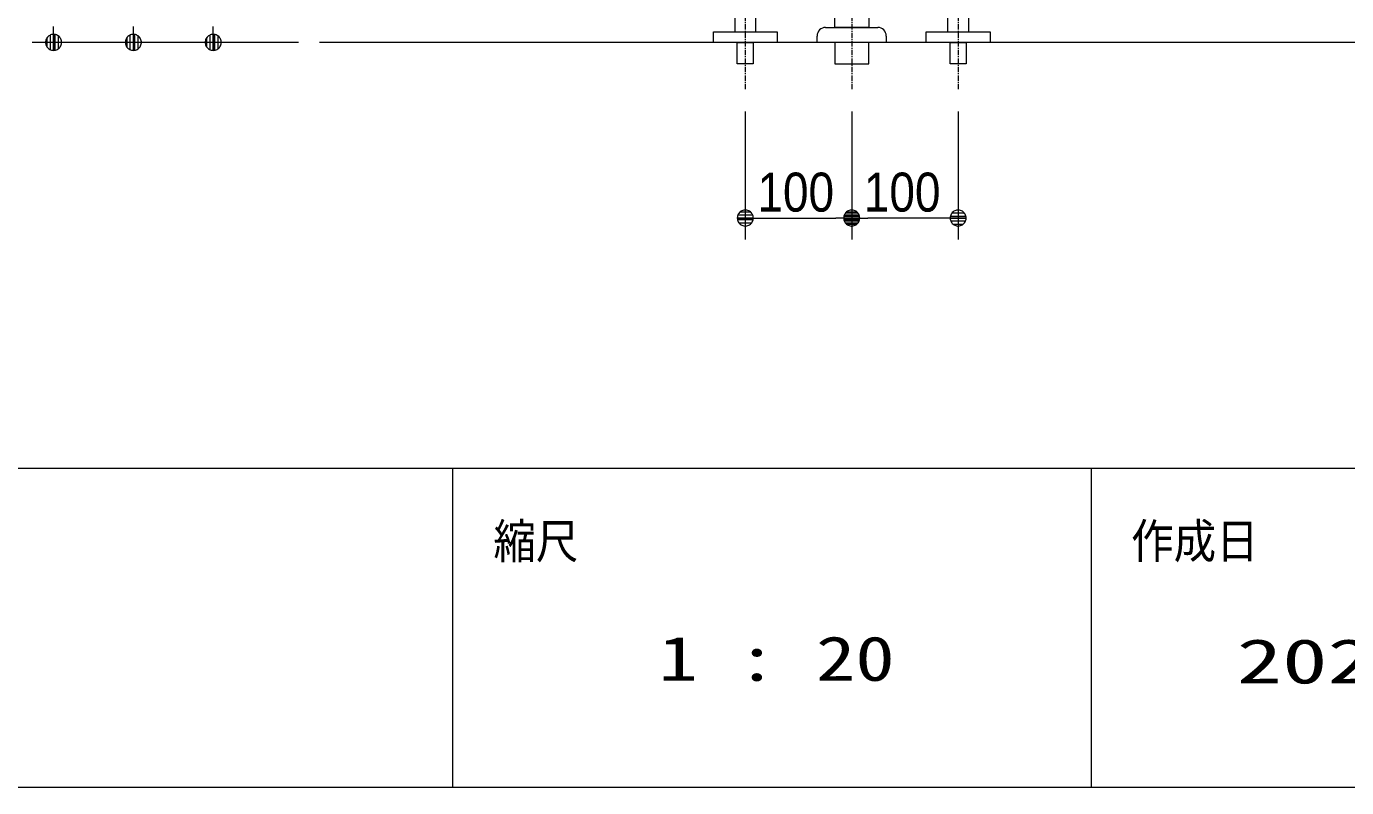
# Model space of a CAD drawing. Units: millimetres, scale not verified. Extents: x -6062 to 6062, y -3045 to 3045.
# Drawn here: x -288 to 953, y -2770 to -2055 of the extents above; entities that cross this region are included whole.
import ezdxf
from ezdxf.enums import TextEntityAlignment as Align

# ---------------------------------------------------------------- set-up
doc = ezdxf.new("R2010")
doc.units = ezdxf.units.MM
doc.header["$LTSCALE"] = 20
doc.linetypes.add('CHAIN1', pattern=[8, 5, -1, 1, -1])
doc.linetypes.add('DASHED1', pattern=[1.8, 1.2, -0.6])
for name, color, linetype, lineweight in [('0-0_1図面枠', 7, 'Continuous', 9), ('0-1_5ボウル・キャビネット', 7, 'DASHED1', 9), ('0-2_2寸法-1', 7, 'Continuous', 9), ('0-3_0', 7, 'Continuous', 9), ('0-5_4給排水', 7, 'Continuous', 9)]:
    doc.layers.add(name, color=color, linetype=linetype, lineweight=lineweight)
doc.styles.add('ＭＳ ゴシック', font='')
doc.styles.add('ＭＳ Ｐゴシック', font='')
doc.styles.get('ＭＳ ゴシック').set_extended_font_data('MS Gothic')
doc.styles.get('ＭＳ Ｐゴシック').set_extended_font_data('MS PGothic')

# ---------------------------------------------------------------- blocks, each defined once
blk = doc.blocks.new('グループ-2')
at = {"layer": '0-0_1図面枠'}
for p, q in [((-80000, -49400), (80000, -49400)), ((38000, -49400), (38000, -55400)), ((50000, -49400), (50000, -55400))]:
    blk.add_line(p, q, dxfattribs=at)
blk.add_lwpolyline([(-80000, 55400), (80000, 55400), (80000, -55400), (-80000, -55400)], close=True, dxfattribs=at)
blk = doc.blocks.new('図面枠')
at = {"layer": '0-0_1図面枠'}
blk.add_blockref('グループ-2', (0, 0), dxfattribs=at)
at = {"layer": '0-0_1図面枠', "style": 'ＭＳ ゴシック'}
for s, height, width, p in [('縮尺', 650.9, 0.9, (38765.5, -51291.3)), ('作成日', 650.9, 0.9, (50749.9, -51287.2)), ('1 : 20', 836.9, 1.3, (41866.9, -53644.8))]:
    blk.add_text(s, height=height, dxfattribs=dict(at, width=width)).set_placement(p, align=Align.BOTTOM_LEFT)
blk = doc.blocks.new('_Dot')
at = {"layer": '0-3_0'}
for p, q in [((-10, 0), (-20, 0)), ((9.78, 2), (-9.78, 2)), ((7.99, 6), (-7.99, 6)), ((9.16, -3.98), (-9.16, -3.98)), ((6, -7.98), (-6, -7.98))]:
    blk.add_line(p, q, dxfattribs=at)
for points in [[(10, 0), (9.92, 1.25), (9.69, 2.49), (9.3, 3.68), (8.76, 4.82), (8.09, 5.88), (7.29, 6.85), (6.37, 7.71), (5.36, 8.44), (4.26, 9.05), (3.09, 9.51), (1.87, 9.82), (0.63, 9.98), (-0.63, 9.98), (-1.87, 9.82), (-3.09, 9.51), (-4.26, 9.05), (-5.36, 8.44), (-6.37, 7.71), (-7.29, 6.85), (-8.09, 5.88), (-8.76, 4.82), (-9.3, 3.68), (-9.69, 2.49), (-9.92, 1.25), (-10, 0), (0, 0)], [(-10, 0), (-9.92, -1.25), (-9.69, -2.49), (-9.3, -3.68), (-8.76, -4.82), (-8.09, -5.88), (-7.29, -6.85), (-6.37, -7.71), (-5.36, -8.44), (-4.26, -9.05), (-3.09, -9.51), (-1.87, -9.82), (-0.63, -9.98), (0.63, -9.98), (1.87, -9.82), (3.09, -9.51), (4.26, -9.05), (5.36, -8.44), (6.37, -7.71), (7.29, -6.85), (8.09, -5.88), (8.76, -4.82), (9.3, -3.68), (9.69, -2.49), (9.92, -1.25), (10, 0), (0, 0)]]:
    blk.add_lwpolyline(points, close=True, dxfattribs=at)
blk = doc.blocks.new('グループ-24')
at = {"layer": '0-5_4給排水', "linetype": 'CHAIN1'}
for p, q in [((43500, -40100), (43500, -42300)), ((47500, -40100), (47500, -42300))]:
    blk.add_line(p, q, dxfattribs=at)
at = {"layer": '0-5_4給排水'}
for points in [[(43300, -40600), (43300, -41200), (43700, -41200), (43700, -40600)], [(47300, -40600), (47300, -41200), (47700, -41200), (47700, -40600)]]:
    blk.add_lwpolyline(points, dxfattribs=at)
for points in [[(42900, -41200), (44100, -41200), (44100, -41400), (42900, -41400)], [(43350, -41400), (43650, -41400), (43650, -41800), (43350, -41800)], [(46900, -41200), (48100, -41200), (48100, -41400), (46900, -41400)], [(47350, -41400), (47650, -41400), (47650, -41800), (47350, -41800)]]:
    blk.add_lwpolyline(points, close=True, dxfattribs=at)
blk = doc.blocks.new('グループ-63')
at = {"layer": '0-5_4給排水', "linetype": 'CHAIN1'}
blk.add_line((45500, -21220), (45500, -42300), dxfattribs=at)
at = {"layer": '0-5_4給排水'}
blk.add_line((44850, -41306.7), (44850, -41280), dxfattribs=at)
for points in [[(45820, -32780), (45820, -41120), (45180, -41120), (45180, -33854.7)], [(45010, -41120), (45012.5, -41120), (45987.5, -41120), (45990, -41120)], [(46150, -41280), (46150, -41306.7), (46150, -41400), (44850, -41400), (44850, -41306.7)]]:
    blk.add_lwpolyline(points, dxfattribs=at)
blk.add_lwpolyline([(45180, -41400), (45180, -41800), (45820, -41800), (45820, -41400)], close=True, dxfattribs=at)
for centre, start, end in [((45010, -41280), 90, 180), ((45990, -41280), 0, 90)]:
    blk.add_arc(centre, 160, start, end, dxfattribs=at)

msp = doc.modelspace()

# ---------------------------------------------------------------- linework, layer by layer
at = {"layer": '0-1_5ボウル・キャビネット', "linetype": 'Continuous'}
msp.add_line((987.5, -2070), (-12.5, -2070), dxfattribs=at)
at = {"layer": '0-2_2寸法-1'}
for p, q in [((-207.5, -2070), (-282.5, -2070)), ((-132.5, -2070), (-207.5, -2070)), ((-32.5, -2070), (-132.5, -2070)), ((387.5, -2135), (387.5, -2255)), ((487.5, -2135), (487.5, -2255)), ((487.5, -2135), (487.5, -2255)), ((587.5, -2135), (587.5, -2255)), ((402.51, -2235), (472.49, -2235)), ((572.49, -2235), (502.51, -2235))]:
    msp.add_line(p, q, dxfattribs=at)

# ---------------------------------------------------------------- block references
at = {"layer": '0-0_1図面枠', "xscale": 0.05, "yscale": 0.05}
msp.add_blockref('図面枠', (-1787.5, 0), dxfattribs=at)
at = {"layer": '0-2_2寸法-1', "xscale": 0.7503418, "yscale": 0.7503418}
for p, rotation in [((-262.5, -2070), 270), ((-187.5, -2070), 270), ((-112.5, -2070), 270), ((387.5, -2235), 180), ((487.5, -2235), 180)]:
    msp.add_blockref('_Dot', p, dxfattribs=dict(at, rotation=rotation))
for p in [(487.5, -2235), (587.5, -2235)]:
    msp.add_blockref('_Dot', p, dxfattribs=at)
at = {"layer": '0-5_4給排水', "xscale": 0.05, "yscale": 0.05}
for name in ['グループ-63', 'グループ-24']:
    msp.add_blockref(name, (-1787.5, 0), dxfattribs=at)

# ---------------------------------------------------------------- texts
at = {"layer": '0-0_1図面枠', "style": 'ＭＳ ゴシック', "width": 1.5}
msp.add_text('2022/02/28', height=41.79, dxfattribs=at).set_placement((849.28, -2684.72), align=Align.BOTTOM_LEFT)
at = {"layer": '0-2_2寸法-1', "style": 'ＭＳ Ｐゴシック', "width": 0.9}
for p in [(398.89, -2239.96), (498.89, -2239.96)]:
    msp.add_text('100', height=36.66, dxfattribs=at).set_placement(p, align=Align.BOTTOM_LEFT)

doc.saveas('drawing.dxf')
